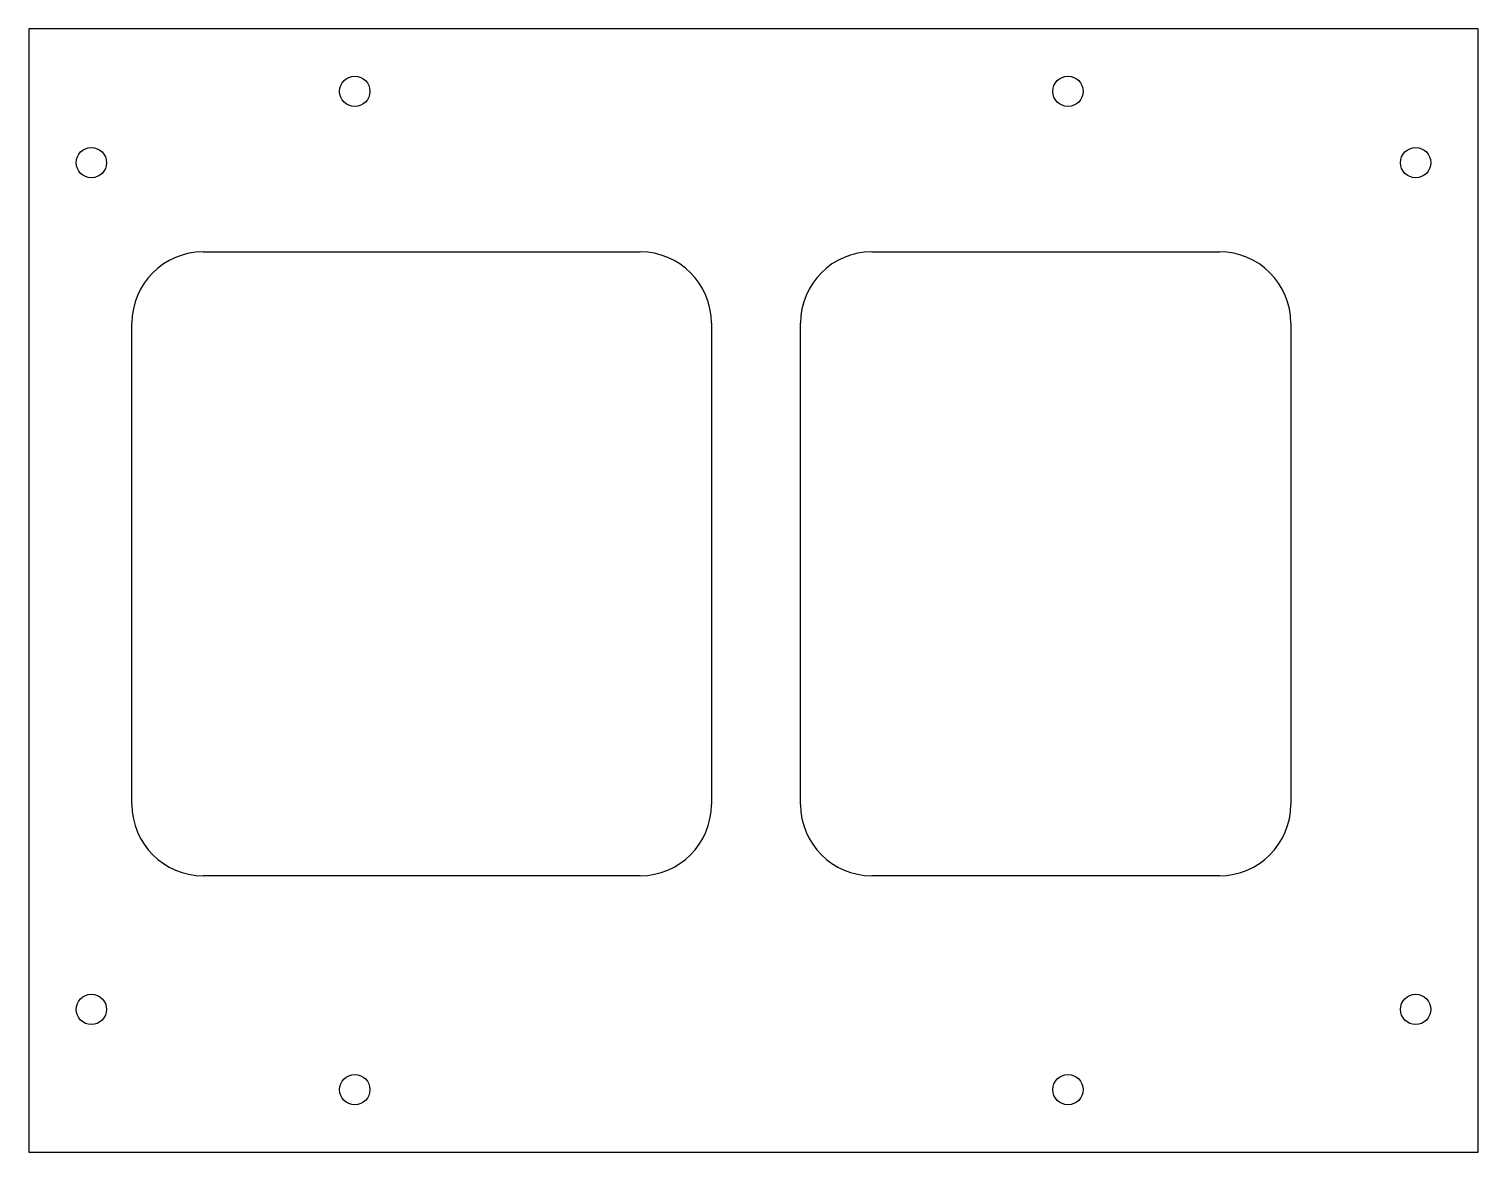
# Model space of a CAD drawing. Header units: millimetres. Extents: x 0 to 163, y 0 to 126.
import ezdxf

# ---------------------------------------------------------------- set-up
doc = ezdxf.new("R2010")
doc.units = ezdxf.units.MM

msp = doc.modelspace()

# ---------------------------------------------------------------- linework, layer by layer
for p, q in [((162.55, 126, 2), (0, 126, 2)), ((0, 126, 2), (0, 0, 2)), ((162.55, 0, 2), (162.55, 126, 2)), ((19.55, 101, 2), (68.55, 101, 2)), ((94.55, 101, 2), (133.55, 101, 2)), ((11.55, 39, 2), (11.55, 93, 2)), ((76.55, 93, 2), (76.55, 39, 2)), ((86.55, 39, 2), (86.55, 93, 2)), ((141.55, 93, 2), (141.55, 39, 2)), ((68.55, 31, 2), (19.55, 31, 2)), ((133.55, 31, 2), (94.55, 31, 2)), ((0, 0, 2), (162.55, 0, 2))]:
    msp.add_line(p, q)
for centre in [(36.55, 119, 2), (116.55, 119, 2), (7, 111, 2), (155.55, 111, 2), (7, 16, 2), (155.55, 16, 2), (36.55, 7, 2), (116.55, 7, 2)]:
    msp.add_circle(centre, 1.7)
for centre, start, end in [((19.55, 93, 2), -270, -180), ((68.55, 93, 2), 0, 90), ((94.55, 93, 2), -270, -180), ((133.55, 93, 2), 0, 90), ((19.55, 39, 2), 180, 270), ((68.55, 39, 2), 270, 360), ((94.55, 39, 2), 180, 270), ((133.55, 39, 2), 270, 360)]:
    msp.add_arc(centre, 8, start, end)

doc.saveas('drawing.dxf')
